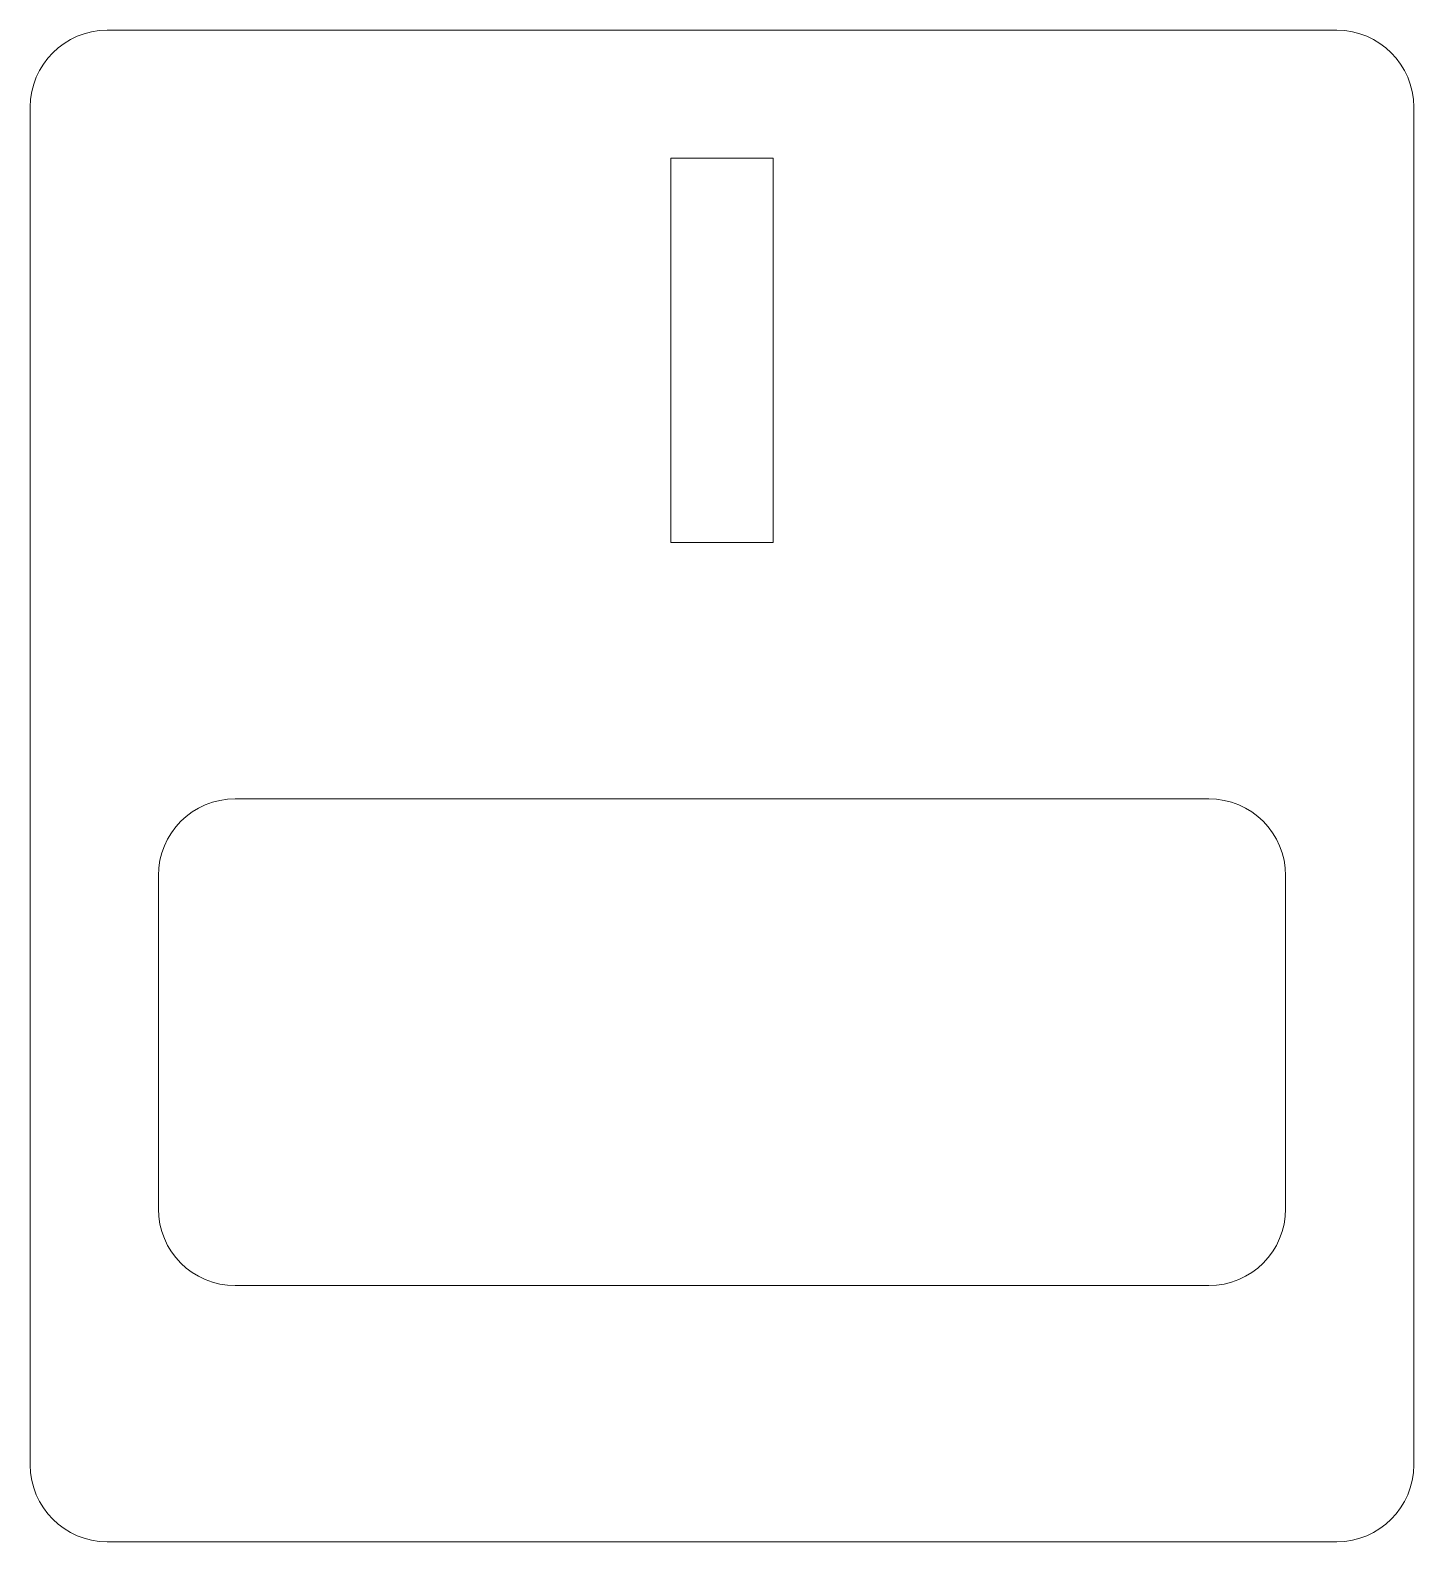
# Model space of a CAD drawing. Header units: millimetres. Extents: x -5 to 49, y -10 to 49.
import ezdxf

# ---------------------------------------------------------------- set-up
doc = ezdxf.new("R2010")
doc.units = ezdxf.units.MM

msp = doc.modelspace()

# ---------------------------------------------------------------- linework, layer by layer
at = {"color": 7, "linetype": 'Continuous', "lineweight": 15}
for p, q in [((46, 49), (-2, 49)), ((-5, 46), (-5, -7)), ((49, -7), (49, 46)), ((24, 44), (20, 44)), ((20, 44), (20, 29)), ((24, 29), (24, 44)), ((20, 29), (24, 29)), ((41, 19), (3, 19)), ((0, 16), (0, 3)), ((44, 3), (44, 16)), ((3, 0), (41, 0)), ((-2, -10), (46, -10))]:
    msp.add_line(p, q, dxfattribs=at)
for centre, start, end in [((-2, 46), 90, 180), ((46, 46), 0, 90), ((3, 16), 90, 180), ((41, 16), 0, 90), ((3, 3), 180, 270), ((41, 3), 270, 0), ((-2, -7), 180, 270), ((46, -7), 270, 0)]:
    msp.add_arc(centre, 3, start, end, dxfattribs=at)

doc.saveas('drawing.dxf')
